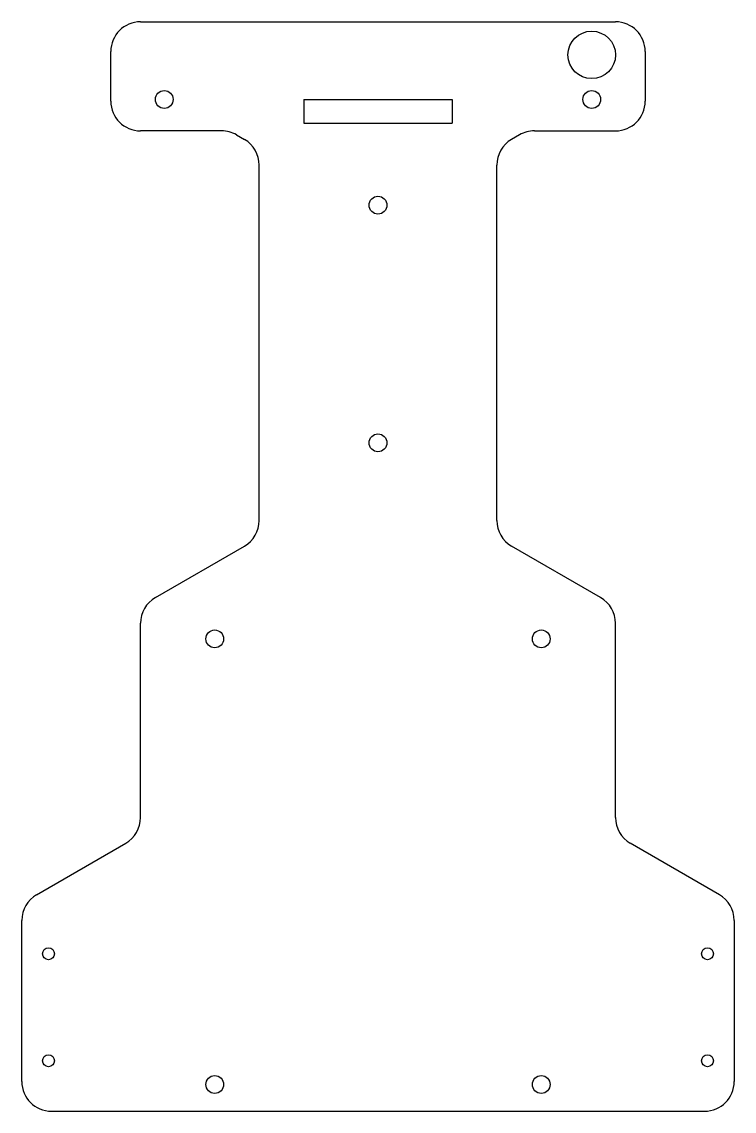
# Model space of a CAD drawing. Extents: x 0 to 120, y -4 to 179.
import ezdxf

# ---------------------------------------------------------------- set-up
doc = ezdxf.new("R2010")
doc.units = 0
doc.layers.add('VISIBLE', color=7, linetype='CONTINUOUS')

msp = doc.modelspace()

# ---------------------------------------------------------------- linework, layer by layer
at = {"layer": 'VISIBLE'}
for p, q in [((20, 179), (100, 179)), ((15, 165.64), (15, 174)), ((105, 174), (105, 165.64)), ((47.5, 165.93), (72.5, 165.93)), ((47.5, 165.93), (47.5, 161.93)), ((72.5, 165.93), (72.5, 161.93)), ((47.5, 161.93), (72.5, 161.93)), ((33.66, 160.64), (20, 160.64)), ((36.16, 159.97), (37.5, 159.2)), ((83.84, 159.97), (82.5, 159.2)), ((86.34, 160.64), (100, 160.64)), ((40, 95.08), (40, 154.87)), ((80, 95.08), (80, 154.87)), ((22.5, 82.09), (37.5, 90.75)), ((97.5, 82.09), (82.5, 90.75)), ((20, 45.08), (20, 77.76)), ((100, 45.08), (100, 77.76)), ((2.5, 32.09), (17.5, 40.75)), ((117.5, 32.09), (102.5, 40.75)), ((0, 0.64), (0, 27.76)), ((120, 27.76), (120, 0.64)), ((5, -4.36), (115, -4.36))]:
    msp.add_line(p, q, dxfattribs=at)
for centre, radius in [((96, 173.43), 4), ((24, 165.93), 1.5), ((96, 165.93), 1.5), ((60, 148.14), 1.5), ((60, 108.14), 1.5), ((32.5, 75.14), 1.5), ((87.5, 75.14), 1.5), ((4.5, 22.14), 1), ((115.5, 22.14), 1), ((4.5, 4.14), 1), ((115.5, 4.14), 1), ((32.5, 0.14), 1.5), ((87.5, 0.14), 1.5)]:
    msp.add_circle(centre, radius, dxfattribs=at)
for centre, start, end in [((20, 174), 90, 180), ((100, 174), 0, 90), ((20, 165.64), 180, 270), ((100, 165.64), 270, 0), ((33.66, 155.64), 60, 90), ((86.34, 155.64), 90, 120), ((35, 154.87), 0, 60), ((85, 154.87), 120, 180), ((35, 95.08), 300, 0), ((85, 95.08), 180, 240), ((25, 77.76), 120, 180), ((95, 77.76), 0, 60), ((15, 45.08), 300, 0), ((105, 45.08), 180, 240), ((5, 27.76), 120, 180), ((115, 27.76), 0, 60), ((5, 0.64), 180, 270), ((115, 0.64), 270, 0)]:
    msp.add_arc(centre, 5, start, end, dxfattribs=at)

doc.saveas('drawing.dxf')
